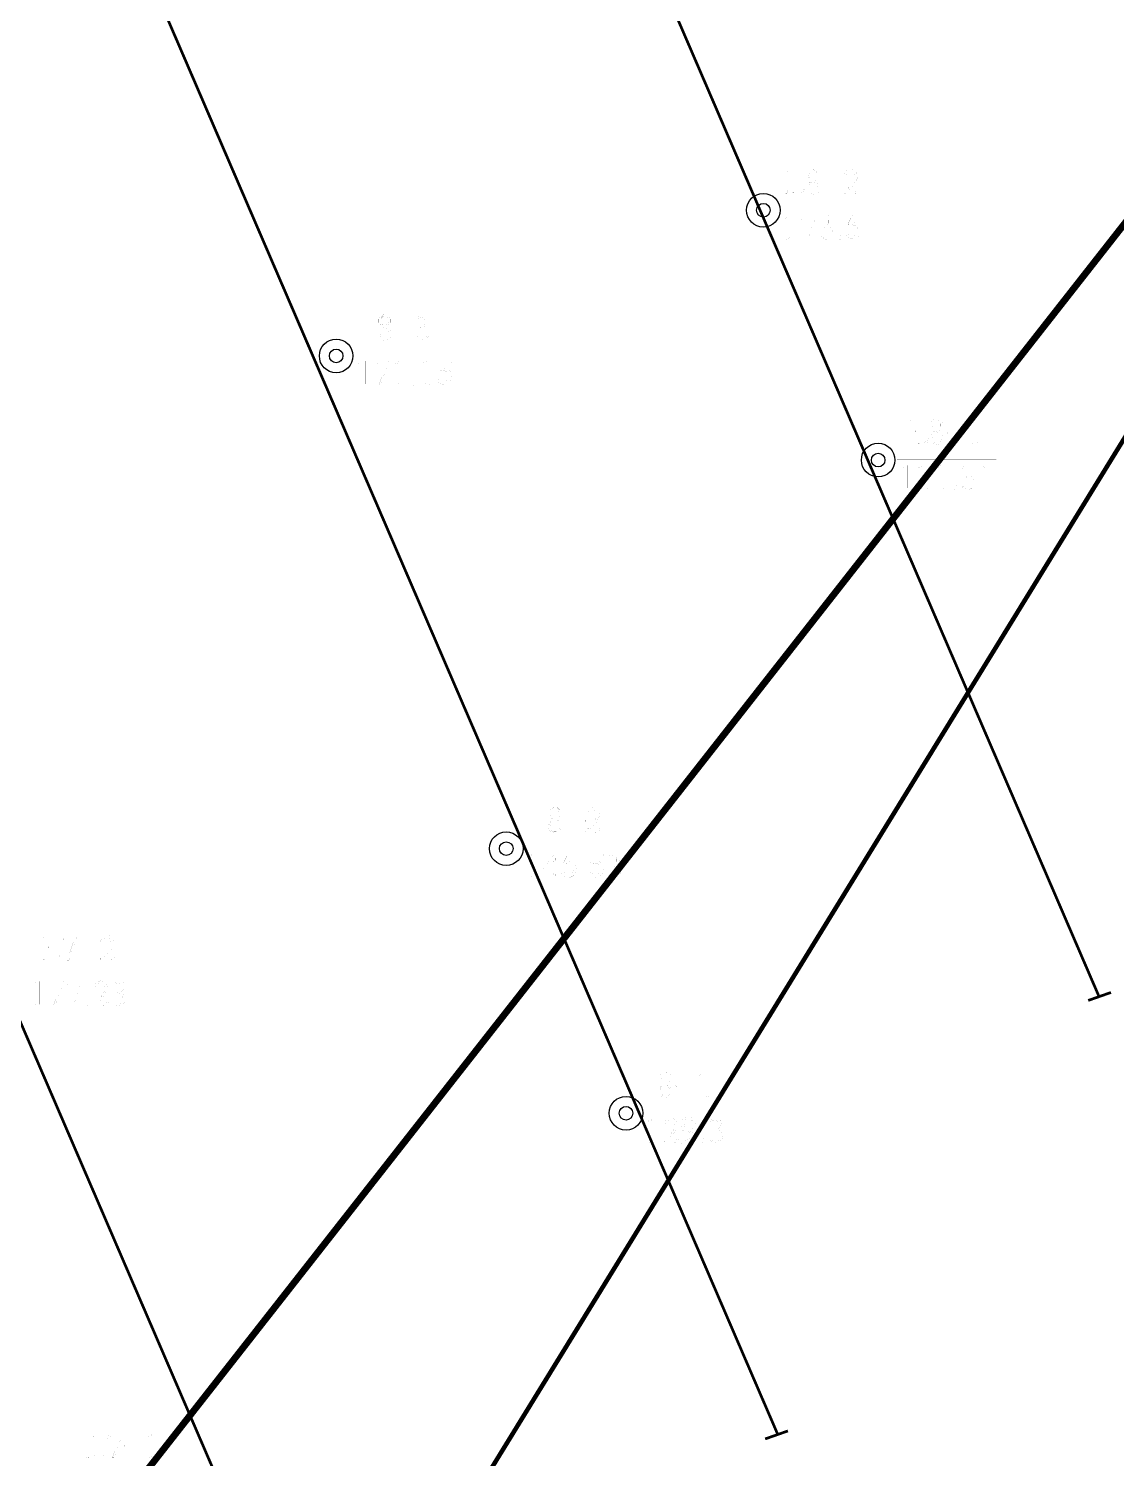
# Model space of a CAD drawing. Extents: x 534263 to 538773, y 4878169 to 4881982.
# Drawn here: x 536090 to 536569, y 4878510 to 4879140 of the extents above; entities that cross this region are included whole.
import ezdxf

# ---------------------------------------------------------------- set-up
doc = ezdxf.new("R2010")
doc.units = 0
doc.layers.get('0').update_dxf_attribs({"color": 6, "linetype": 'CONTINUOUS'})

# ---------------------------------------------------------------- blocks, each defined once
blk = doc.blocks.new('SUB_BLK_181')
at = {"color": 0}
blk.add_circle((0, 0), 0.494, dxfattribs=at)
at = {"color": 1}
blk.add_circle((0, 0), 0.2, dxfattribs=at)

msp = doc.modelspace()

# ---------------------------------------------------------------- linework, layer by layer
at = {"layer": 'F', "color": 6, "const_width": 2}
msp.add_lwpolyline([(536862.28, 4879430.86), (536142.28, 4878258.86), (534656.28, 4878571.86), (535492.08, 4880028.86), (536230.18, 4879706.86), (536376.48, 4879958.86), (536460.48, 4879947.86), (536619.78, 4879984.86), (536662.68, 4880020.86), (536684.78, 4880074.86), (536808.38, 4880018.86), (536868.18, 4879967.86), (536878.08, 4879889.86), (536901.08, 4879797.86), (537032.38, 4879724.86), (536862.28, 4879430.86), (536862.28, 4879430.86)], dxfattribs=at)
at = {"layer": 'TREE_LAYER', "color": 215, "const_width": 3}
msp.add_lwpolyline([(535884.66356, 4878176.428041), (537593.28, 4880355.86), (537677.28, 4880686.86), (536792.28, 4881408.86), (536006.28, 4881399.86), (534345.28, 4879516.86), (534264.28, 4878344.86), (534327.716879, 4878171.85033)], dxfattribs=at)
at = {"layer": 'TREE_LAYER', "color": 10, "const_width": 1.2}
for points in [[(536561.673, 4878714.128), (535734.348, 4880633.884)], [(536420.058, 4878521.255), (535627.555, 4880360.205)], [(536268.971, 4878279.306), (535474.28, 4880123.335)], [(536557.040003, 4878712.133571), (536567.067689, 4878715.656812)], [(536414.669838, 4878518.877175), (536424.697523, 4878522.400416)]]:
    msp.add_lwpolyline(points, dxfattribs=at)
at = {"layer": 'TREE_LAYER', "color": 5, "const_width": 0.01}
for points in [[(536427.926068, 4879078.157054), (536423.282931, 4879078.157054), (536423.282931, 4879078.031564), (536424.286852, 4879078.031564), (536424.788813, 4879076.839407), (536424.788813, 4879069.184505), (536424.286852, 4879068.180583), (536424.098617, 4879067.992348), (536423.282931, 4879067.615878), (536428.992735, 4879067.741368), (536429.05548, 4879067.741368), (536430.059401, 4879067.741368), (536430.059401, 4879067.804113), (536431.126068, 4879067.804113), (536431.126068, 4879067.804113), (536431.628029, 4879067.804113), (536431.628029, 4879067.866858), (536432.004499, 4879070.502152), (536431.377048, 4879069.309995), (536430.498617, 4879068.306074), (536426.796656, 4879068.368819), (536426.294695, 4879068.682544), (536426.420186, 4879077.153132), (536427.298617, 4879078.031564), (536427.926068, 4879078.031564), (536427.926068, 4879078.157054), (536427.926068, 4879078.157054)], [(536436.773127, 4879078.470779), (536434.953519, 4879078.533525), (536433.635872, 4879077.529603), (536433.133911, 4879076.713917), (536433.133911, 4879075.019799), (536434.828029, 4879073.262936), (536433.635872, 4879072.008034), (536433.008421, 4879070.690387), (536433.008421, 4879069.49823), (536433.573127, 4879068.180583), (536434.639793, 4879067.427642), (536436.020186, 4879067.176662), (536437.275087, 4879067.553132), (536437.965284, 4879068.243328), (536438.467244, 4879069.12176), (536438.467244, 4879071.004113), (536437.839793, 4879072.133525), (536436.710382, 4879073.325681), (536438.279009, 4879075.145289), (536438.279009, 4879076.651172), (536437.839793, 4879077.466858), (536436.773127, 4879078.533525), (536436.773127, 4879078.470779)], [(536435.079009, 4879077.968819), (536435.141754, 4879078.031564), (536436.271166, 4879078.031564), (536437.149597, 4879077.341368), (536437.212342, 4879077.090387), (536437.526068, 4879076.400191), (536437.526068, 4879075.333525), (536436.208421, 4879073.702152), (536435.141754, 4879073.702152), (536433.824107, 4879075.082544), (536434.137833, 4879077.027642), (536435.079009, 4879077.968819), (536435.079009, 4879077.968819)], [(536453.588813, 4879078.157054), (536452.208421, 4879078.408034), (536450.890774, 4879077.968819), (536450.012342, 4879077.153132), (536449.510382, 4879076.211956), (536449.510382, 4879075.52176), (536451.392735, 4879077.215878), (536452.898617, 4879077.278623), (536453.714303, 4879076.713917), (536454.028029, 4879075.52176), (536454.028029, 4879073.953132), (536452.961362, 4879071.882544), (536449.008421, 4879067.804113), (536455.03195, 4879067.615878), (536455.533911, 4879068.117838), (536455.722146, 4879069.49823), (536454.592735, 4879068.619799), (536451.392735, 4879068.619799), (536451.016264, 4879068.619799), (536453.714303, 4879071.631564), (536455.03195, 4879073.953132), (536455.220186, 4879074.517838), (536455.408421, 4879075.082544), (536455.408421, 4879075.208034), (536455.282931, 4879075.709995), (536455.094695, 4879076.525681), (536455.03195, 4879076.776662), (536454.592735, 4879077.466858), (536454.529989, 4879077.529603), (536453.588813, 4879078.157054), (536453.588813, 4879078.157054)], [(536435.769205, 4879072.886466), (536436.710382, 4879072.509995), (536437.463323, 4879071.506074), (536437.777048, 4879069.686466), (536437.463323, 4879068.619799), (536436.333911, 4879067.804113), (536435.267244, 4879067.804113), (536434.577048, 4879068.306074), (536433.761362, 4879069.49823), (536433.635872, 4879071.066858), (536434.137833, 4879072.008034), (536434.702538, 4879072.509995), (536435.204499, 4879072.760976), (536435.769205, 4879072.886466)], [(536449.259401, 4879073.011956), (536440.224107, 4879073.011956), (536440.224107, 4879072.509995), (536440.600578, 4879072.133525), (536449.133911, 4879072.133525), (536449.259401, 4879072.32176), (536449.259401, 4879073.011956), (536449.259401, 4879073.011956)], [(536422.153519, 4879060.666858), (536457.98097, 4879060.666858)], [(536426.671166, 4879058.157054), (536425.792735, 4879058.157054), (536423.533911, 4879056.902152), (536423.659401, 4879056.902152), (536425.290774, 4879057.341368), (536425.290774, 4879056.211956), (536425.290774, 4879048.494309), (536425.228029, 4879048.055093), (536424.161362, 4879047.615878), (536427.800578, 4879047.615878), (536426.859401, 4879047.992348), (536426.671166, 4879048.055093), (536426.671166, 4879048.431564), (536426.671166, 4879058.157054), (536426.671166, 4879058.157054)], [(536437.149597, 4879058.157054), (536431.628029, 4879058.157054), (536430.624107, 4879056.023721), (536430.624107, 4879056.023721), (536430.749597, 4879055.835485), (536431.314303, 4879056.525681), (536432.129989, 4879057.027642), (536435.267244, 4879057.027642), (536435.769205, 4879056.651172), (536432.75744, 4879047.553132), (536432.75744, 4879047.490387), (536433.447636, 4879047.490387), (536437.149597, 4879058.094309), (536437.149597, 4879058.157054), (536437.149597, 4879058.157054)], [(536442.608421, 4879058.157054), (536440.600578, 4879058.157054), (536439.220186, 4879057.027642), (536439.094695, 4879056.337446), (536440.224107, 4879057.153132), (536441.729989, 4879057.341368), (536442.35744, 4879056.839407), (536442.733911, 4879056.023721), (536442.733911, 4879054.643328), (536442.169205, 4879054.141368), (536441.416264, 4879053.576662), (536440.600578, 4879053.011956), (536442.23195, 4879052.509995), (536443.110382, 4879051.631564), (536443.424107, 4879050.690387), (536443.424107, 4879049.623721), (536443.235872, 4879048.99627), (536442.169205, 4879048.243328), (536440.977048, 4879048.243328), (536439.784891, 4879048.619799), (536439.094695, 4879049.184505), (536439.220186, 4879048.368819), (536439.784891, 4879047.929603), (536441.290774, 4879047.490387), (536442.294695, 4879047.553132), (536443.424107, 4879048.117838), (536443.926068, 4879048.745289), (536444.302538, 4879049.309995), (536444.428029, 4879049.686466), (536444.616264, 4879050.690387), (536444.239793, 4879051.819799), (536443.675087, 4879052.69823), (536442.420186, 4879053.262936), (536443.737833, 4879055.019799), (536443.926068, 4879056.211956), (536443.737833, 4879057.090387), (536443.424107, 4879057.655093), (536442.608421, 4879058.157054), (536442.608421, 4879058.157054)], [(536456.663323, 4879058.157054), (536453.149597, 4879058.157054), (536452.522146, 4879057.090387), (536451.141754, 4879054.329603), (536450.890774, 4879053.953132), (536453.149597, 4879054.015878), (536454.65548, 4879053.513917), (536455.345676, 4879052.635485), (536455.408421, 4879051.443328), (536455.15744, 4879050.188427), (536454.65548, 4879049.623721), (536454.216264, 4879049.309995), (536453.275087, 4879049.059015), (536452.333911, 4879049.24725), (536451.58097, 4879049.686466), (536450.639793, 4879050.125681), (536450.012342, 4879049.560976), (536451.518225, 4879048.243328), (536453.024107, 4879047.866858), (536453.839793, 4879047.678623), (536455.345676, 4879048.431564), (536456.161362, 4879049.435485), (536456.537833, 4879050.439407), (536456.663323, 4879052.19627), (536456.349597, 4879053.262936), (536455.722146, 4879054.204113), (536454.78097, 4879054.768819), (536453.400578, 4879054.894309), (536451.894695, 4879054.517838), (536452.208421, 4879055.019799), (536453.212342, 4879057.027642), (536456.537833, 4879057.027642), (536457.039793, 4879057.843328), (536456.663323, 4879058.157054), (536456.663323, 4879058.157054)], [(536448.569205, 4879048.99627), (536448.067244, 4879049.184505), (536447.565284, 4879048.99627), (536447.188813, 4879048.619799), (536447.188813, 4879047.804113), (536447.690774, 4879047.490387), (536448.569205, 4879047.678623), (536448.694695, 4879048.117838), (536448.694695, 4879048.180583), (536448.694695, 4879048.682544), (536448.569205, 4879048.99627), (536448.569205, 4879048.99627)], [(536248.093911, 4879014.250779), (536246.274303, 4879014.313525), (536244.956656, 4879013.309603), (536244.454695, 4879012.493917), (536244.454695, 4879010.799799), (536246.148813, 4879009.042936), (536244.956656, 4879007.788034), (536244.329205, 4879006.470387), (536244.329205, 4879005.27823), (536244.893911, 4879003.960583), (536245.960578, 4879003.207642), (536247.34097, 4879002.956662), (536248.595872, 4879003.333132), (536249.286068, 4879004.023328), (536249.788029, 4879004.90176), (536249.788029, 4879006.784113), (536249.160578, 4879007.913525), (536248.031166, 4879009.105681), (536249.599793, 4879010.925289), (536249.599793, 4879012.431172), (536249.160578, 4879013.246858), (536248.093911, 4879014.313525), (536248.093911, 4879014.250779)], [(536247.089989, 4879008.666466), (536248.031166, 4879008.289995), (536248.784107, 4879007.286074), (536249.097833, 4879005.466466), (536248.784107, 4879004.399799), (536247.654695, 4879003.584113), (536246.588029, 4879003.584113), (536245.897833, 4879004.086074), (536245.082146, 4879005.27823), (536244.956656, 4879006.846858), (536245.458617, 4879007.788034), (536246.023323, 4879008.289995), (536246.525284, 4879008.540976), (536247.089989, 4879008.666466)], [(536246.399793, 4879013.748819), (536246.462538, 4879013.811564), (536247.59195, 4879013.811564), (536248.470382, 4879013.121368), (536248.533127, 4879012.870387), (536248.846852, 4879012.180191), (536248.846852, 4879011.113525), (536247.529205, 4879009.482152), (536246.462538, 4879009.482152), (536245.144891, 4879010.862544), (536245.458617, 4879012.807642), (536246.399793, 4879013.748819), (536246.399793, 4879013.748819)], [(536260.580186, 4879008.791956), (536251.544891, 4879008.791956), (536251.544891, 4879008.289995), (536251.921362, 4879007.913525), (536260.454695, 4879007.913525), (536260.580186, 4879008.10176), (536260.580186, 4879008.791956), (536260.580186, 4879008.791956)], [(536264.721362, 4879013.937054), (536262.713519, 4879013.937054), (536261.333127, 4879012.807642), (536261.207636, 4879012.117446), (536262.337048, 4879012.933132), (536263.842931, 4879013.121368), (536264.470382, 4879012.619407), (536264.846852, 4879011.803721), (536264.846852, 4879010.423328), (536264.282146, 4879009.921368), (536263.529205, 4879009.356662), (536262.713519, 4879008.791956), (536264.344891, 4879008.289995), (536265.223323, 4879007.411564), (536265.537048, 4879006.470387), (536265.537048, 4879005.403721), (536265.348813, 4879004.77627), (536264.282146, 4879004.023328), (536263.089989, 4879004.023328), (536261.897833, 4879004.399799), (536261.207636, 4879004.964505), (536261.333127, 4879004.148819), (536261.897833, 4879003.709603), (536263.403715, 4879003.270387), (536264.407636, 4879003.333132), (536265.537048, 4879003.897838), (536266.039009, 4879004.525289), (536266.41548, 4879005.089995), (536266.54097, 4879005.466466), (536266.729205, 4879006.470387), (536266.352735, 4879007.599799), (536265.788029, 4879008.47823), (536264.533127, 4879009.042936), (536265.850774, 4879010.799799), (536266.039009, 4879011.991956), (536265.850774, 4879012.870387), (536265.537048, 4879013.435093), (536264.721362, 4879013.937054), (536264.721362, 4879013.937054)], [(536233.913519, 4878996.446858), (536277.709597, 4878996.446858)], [(536238.431166, 4878993.937054), (536237.552735, 4878993.937054), (536235.293911, 4878992.682152), (536235.419401, 4878992.682152), (536237.050774, 4878993.121368), (536237.050774, 4878991.991956), (536237.050774, 4878984.274309), (536236.988029, 4878983.835093), (536235.921362, 4878983.395878), (536239.560578, 4878983.395878), (536238.619401, 4878983.772348), (536238.431166, 4878983.835093), (536238.431166, 4878984.211564), (536238.431166, 4878993.937054), (536238.431166, 4878993.937054)], [(536248.909597, 4878993.937054), (536243.388029, 4878993.937054), (536242.384107, 4878991.803721), (536242.384107, 4878991.803721), (536242.509597, 4878991.615485), (536243.074303, 4878992.305681), (536243.889989, 4878992.807642), (536247.027244, 4878992.807642), (536247.529205, 4878992.431172), (536244.51744, 4878983.333132), (536244.51744, 4878983.270387), (536245.207636, 4878983.270387), (536248.909597, 4878993.874309), (536248.909597, 4878993.937054), (536248.909597, 4878993.937054)], [(536254.368421, 4878993.937054), (536253.489989, 4878993.937054), (536251.231166, 4878992.682152), (536251.356656, 4878992.682152), (536252.988029, 4878993.121368), (536252.988029, 4878991.991956), (536252.988029, 4878984.274309), (536252.925284, 4878983.835093), (536251.858617, 4878983.395878), (536255.497833, 4878983.395878), (536254.556656, 4878983.772348), (536254.368421, 4878983.835093), (536254.368421, 4878984.211564), (536254.368421, 4878993.937054), (536254.368421, 4878993.937054)], [(536266.289989, 4878993.937054), (536265.411558, 4878993.937054), (536263.152735, 4878992.682152), (536263.278225, 4878992.682152), (536264.909597, 4878993.121368), (536264.909597, 4878991.991956), (536264.909597, 4878984.274309), (536264.846852, 4878983.835093), (536263.780186, 4878983.395878), (536267.419401, 4878983.395878), (536266.478225, 4878983.772348), (536266.289989, 4878983.835093), (536266.289989, 4878984.211564), (536266.289989, 4878993.937054), (536266.289989, 4878993.937054)], [(536276.39195, 4878993.937054), (536272.878225, 4878993.937054), (536272.250774, 4878992.870387), (536270.870382, 4878990.109603), (536270.619401, 4878989.733132), (536272.878225, 4878989.795878), (536274.384107, 4878989.293917), (536275.074303, 4878988.415485), (536275.137048, 4878987.223328), (536274.886068, 4878985.968427), (536274.384107, 4878985.403721), (536273.944891, 4878985.089995), (536273.003715, 4878984.839015), (536272.062538, 4878985.02725), (536271.309597, 4878985.466466), (536270.368421, 4878985.905681), (536269.74097, 4878985.340976), (536271.246852, 4878984.023328), (536272.752735, 4878983.646858), (536273.568421, 4878983.458623), (536275.074303, 4878984.211564), (536275.889989, 4878985.215485), (536276.26646, 4878986.219407), (536276.39195, 4878987.97627), (536276.078225, 4878989.042936), (536275.450774, 4878989.984113), (536274.509597, 4878990.548819), (536273.129205, 4878990.674309), (536271.623323, 4878990.297838), (536271.937048, 4878990.799799), (536272.94097, 4878992.807642), (536276.26646, 4878992.807642), (536276.768421, 4878993.623328), (536276.39195, 4878993.937054), (536276.39195, 4878993.937054)], [(536260.329205, 4878984.77627), (536259.827244, 4878984.964505), (536259.325284, 4878984.77627), (536258.948813, 4878984.399799), (536258.948813, 4878983.584113), (536259.450774, 4878983.270387), (536260.329205, 4878983.458623), (536260.454695, 4878983.897838), (536260.454695, 4878983.960583), (536260.454695, 4878984.462544), (536260.329205, 4878984.77627), (536260.329205, 4878984.77627)], [(536482.490382, 4878968.037054), (536477.847244, 4878968.037054), (536477.847244, 4878967.911564), (536478.851166, 4878967.911564), (536479.353127, 4878966.719407), (536479.353127, 4878959.064505), (536478.851166, 4878958.060583), (536478.662931, 4878957.872348), (536477.847244, 4878957.495878), (536483.557048, 4878957.621368), (536483.619793, 4878957.621368), (536484.623715, 4878957.621368), (536484.623715, 4878957.684113), (536485.690382, 4878957.684113), (536485.690382, 4878957.684113), (536486.192342, 4878957.684113), (536486.192342, 4878957.746858), (536486.568813, 4878960.382152), (536485.941362, 4878959.189995), (536485.062931, 4878958.186074), (536481.36097, 4878958.248819), (536480.859009, 4878958.562544), (536480.984499, 4878967.033132), (536481.862931, 4878967.911564), (536482.490382, 4878967.911564), (536482.490382, 4878968.037054), (536482.490382, 4878968.037054)], [(536491.33744, 4878968.350779), (536489.517833, 4878968.413525), (536488.200186, 4878967.409603), (536487.698225, 4878966.593917), (536487.698225, 4878964.899799), (536489.392342, 4878963.142936), (536488.200186, 4878961.888034), (536487.572735, 4878960.570387), (536487.572735, 4878959.37823), (536488.13744, 4878958.060583), (536489.204107, 4878957.307642), (536490.584499, 4878957.056662), (536491.839401, 4878957.433132), (536492.529597, 4878958.123328), (536493.031558, 4878959.00176), (536493.031558, 4878960.884113), (536492.404107, 4878962.013525), (536491.274695, 4878963.205681), (536492.843323, 4878965.025289), (536492.843323, 4878966.531172), (536492.404107, 4878967.346858), (536491.33744, 4878968.413525), (536491.33744, 4878968.350779)], [(536489.643323, 4878967.848819), (536489.706068, 4878967.911564), (536490.83548, 4878967.911564), (536491.713911, 4878967.221368), (536491.776656, 4878966.970387), (536492.090382, 4878966.280191), (536492.090382, 4878965.213525), (536490.772735, 4878963.582152), (536489.706068, 4878963.582152), (536488.388421, 4878964.962544), (536488.702146, 4878966.907642), (536489.643323, 4878967.848819), (536489.643323, 4878967.848819)], [(536507.964891, 4878968.037054), (536507.08646, 4878968.037054), (536504.827636, 4878966.782152), (536504.953127, 4878966.782152), (536506.584499, 4878967.221368), (536506.584499, 4878966.091956), (536506.584499, 4878958.374309), (536506.521754, 4878957.935093), (536505.455087, 4878957.495878), (536509.094303, 4878957.495878), (536508.153127, 4878957.872348), (536507.964891, 4878957.935093), (536507.964891, 4878958.311564), (536507.964891, 4878968.037054), (536507.964891, 4878968.037054)], [(536490.333519, 4878962.766466), (536491.274695, 4878962.389995), (536492.027636, 4878961.386074), (536492.341362, 4878959.566466), (536492.027636, 4878958.499799), (536490.898225, 4878957.684113), (536489.831558, 4878957.684113), (536489.141362, 4878958.186074), (536488.325676, 4878959.37823), (536488.200186, 4878960.946858), (536488.702146, 4878961.888034), (536489.266852, 4878962.389995), (536489.768813, 4878962.640976), (536490.333519, 4878962.766466)], [(536503.823715, 4878962.891956), (536494.788421, 4878962.891956), (536494.788421, 4878962.389995), (536495.164891, 4878962.013525), (536503.698225, 4878962.013525), (536503.823715, 4878962.20176), (536503.823715, 4878962.891956), (536503.823715, 4878962.891956)], [(536472.733519, 4878950.546858), (536516.529597, 4878950.546858)], [(536477.251166, 4878948.037054), (536476.372735, 4878948.037054), (536474.113911, 4878946.782152), (536474.239401, 4878946.782152), (536475.870774, 4878947.221368), (536475.870774, 4878946.091956), (536475.870774, 4878938.374309), (536475.808029, 4878937.935093), (536474.741362, 4878937.495878), (536478.380578, 4878937.495878), (536477.439401, 4878937.872348), (536477.251166, 4878937.935093), (536477.251166, 4878938.311564), (536477.251166, 4878948.037054), (536477.251166, 4878948.037054)], [(536485.219793, 4878948.037054), (536484.341362, 4878948.037054), (536482.082538, 4878946.782152), (536482.208029, 4878946.782152), (536483.839401, 4878947.221368), (536483.839401, 4878946.091956), (536483.839401, 4878938.374309), (536483.776656, 4878937.935093), (536482.709989, 4878937.495878), (536486.349205, 4878937.495878), (536485.408029, 4878937.872348), (536485.219793, 4878937.935093), (536485.219793, 4878938.311564), (536485.219793, 4878948.037054), (536485.219793, 4878948.037054)], [(536493.188421, 4878948.037054), (536492.309989, 4878948.037054), (536490.051166, 4878946.782152), (536490.176656, 4878946.782152), (536491.808029, 4878947.221368), (536491.808029, 4878946.091956), (536491.808029, 4878938.374309), (536491.745284, 4878937.935093), (536490.678617, 4878937.495878), (536494.317833, 4878937.495878), (536493.376656, 4878937.872348), (536493.188421, 4878937.935093), (536493.188421, 4878938.311564), (536493.188421, 4878948.037054), (536493.188421, 4878948.037054)], [(536505.109989, 4878948.037054), (536503.102146, 4878948.037054), (536501.721754, 4878946.907642), (536501.596264, 4878946.217446), (536502.725676, 4878947.033132), (536504.231558, 4878947.221368), (536504.859009, 4878946.719407), (536505.23548, 4878945.903721), (536505.23548, 4878944.523328), (536504.670774, 4878944.021368), (536503.917833, 4878943.456662), (536503.102146, 4878942.891956), (536504.733519, 4878942.389995), (536505.61195, 4878941.511564), (536505.925676, 4878940.570387), (536505.925676, 4878939.503721), (536505.73744, 4878938.87627), (536504.670774, 4878938.123328), (536503.478617, 4878938.123328), (536502.28646, 4878938.499799), (536501.596264, 4878939.064505), (536501.721754, 4878938.248819), (536502.28646, 4878937.809603), (536503.792342, 4878937.370387), (536504.796264, 4878937.433132), (536505.925676, 4878937.997838), (536506.427636, 4878938.625289), (536506.804107, 4878939.189995), (536506.929597, 4878939.566466), (536507.117833, 4878940.570387), (536506.741362, 4878941.699799), (536506.176656, 4878942.57823), (536504.921754, 4878943.142936), (536506.239401, 4878944.899799), (536506.427636, 4878946.091956), (536506.239401, 4878946.970387), (536505.925676, 4878947.535093), (536505.109989, 4878948.037054), (536505.109989, 4878948.037054)], [(536513.078617, 4878948.037054), (536512.200186, 4878948.037054), (536509.941362, 4878946.782152), (536510.066852, 4878946.782152), (536511.698225, 4878947.221368), (536511.698225, 4878946.091956), (536511.698225, 4878938.374309), (536511.63548, 4878937.935093), (536510.568813, 4878937.495878), (536514.208029, 4878937.495878), (536513.266852, 4878937.872348), (536513.078617, 4878937.935093), (536513.078617, 4878938.311564), (536513.078617, 4878948.037054), (536513.078617, 4878948.037054)], [(536499.149205, 4878938.87627), (536498.647244, 4878939.064505), (536498.145284, 4878938.87627), (536497.768813, 4878938.499799), (536497.768813, 4878937.684113), (536498.270774, 4878937.370387), (536499.149205, 4878937.558623), (536499.274695, 4878937.997838), (536499.274695, 4878938.060583), (536499.274695, 4878938.562544), (536499.149205, 4878938.87627), (536499.149205, 4878938.87627)], [(536323.033911, 4878797.110779), (536321.214303, 4878797.173525), (536319.896656, 4878796.169603), (536319.394695, 4878795.353917), (536319.394695, 4878793.659799), (536321.088813, 4878791.902936), (536319.896656, 4878790.648034), (536319.269205, 4878789.330387), (536319.269205, 4878788.13823), (536319.833911, 4878786.820583), (536320.900578, 4878786.067642), (536322.28097, 4878785.816662), (536323.535872, 4878786.193132), (536324.226068, 4878786.883328), (536324.728029, 4878787.76176), (536324.728029, 4878789.644113), (536324.100578, 4878790.773525), (536322.971166, 4878791.965681), (536324.539793, 4878793.785289), (536324.539793, 4878795.291172), (536324.100578, 4878796.106858), (536323.033911, 4878797.173525), (536323.033911, 4878797.110779)], [(536321.339793, 4878796.608819), (536321.402538, 4878796.671564), (536322.53195, 4878796.671564), (536323.410382, 4878795.981368), (536323.473127, 4878795.730387), (536323.786852, 4878795.040191), (536323.786852, 4878793.973525), (536322.469205, 4878792.342152), (536321.402538, 4878792.342152), (536320.084891, 4878793.722544), (536320.398617, 4878795.667642), (536321.339793, 4878796.608819), (536321.339793, 4878796.608819)], [(536339.849597, 4878796.797054), (536338.469205, 4878797.048034), (536337.151558, 4878796.608819), (536336.273127, 4878795.793132), (536335.771166, 4878794.851956), (536335.771166, 4878794.16176), (536337.653519, 4878795.855878), (536339.159401, 4878795.918623), (536339.975087, 4878795.353917), (536340.288813, 4878794.16176), (536340.288813, 4878792.593132), (536339.222146, 4878790.522544), (536335.269205, 4878786.444113), (536341.292735, 4878786.255878), (536341.794695, 4878786.757838), (536341.982931, 4878788.13823), (536340.853519, 4878787.259799), (536337.653519, 4878787.259799), (536337.277048, 4878787.259799), (536339.975087, 4878790.271564), (536341.292735, 4878792.593132), (536341.48097, 4878793.157838), (536341.669205, 4878793.722544), (536341.669205, 4878793.848034), (536341.543715, 4878794.349995), (536341.35548, 4878795.165681), (536341.292735, 4878795.416662), (536340.853519, 4878796.106858), (536340.790774, 4878796.169603), (536339.849597, 4878796.797054), (536339.849597, 4878796.797054)], [(536322.029989, 4878791.526466), (536322.971166, 4878791.149995), (536323.724107, 4878790.146074), (536324.037833, 4878788.326466), (536323.724107, 4878787.259799), (536322.594695, 4878786.444113), (536321.528029, 4878786.444113), (536320.837833, 4878786.946074), (536320.022146, 4878788.13823), (536319.896656, 4878789.706858), (536320.398617, 4878790.648034), (536320.963323, 4878791.149995), (536321.465284, 4878791.400976), (536322.029989, 4878791.526466)], [(536335.520186, 4878791.651956), (536326.484891, 4878791.651956), (536326.484891, 4878791.149995), (536326.861362, 4878790.773525), (536335.394695, 4878790.773525), (536335.520186, 4878790.96176), (536335.520186, 4878791.651956), (536335.520186, 4878791.651956)], [(536308.853519, 4878779.306858), (536352.649597, 4878779.306858)], [(536313.371166, 4878776.797054), (536312.492735, 4878776.797054), (536310.233911, 4878775.542152), (536310.359401, 4878775.542152), (536311.990774, 4878775.981368), (536311.990774, 4878774.851956), (536311.990774, 4878767.134309), (536311.928029, 4878766.695093), (536310.861362, 4878766.255878), (536314.500578, 4878766.255878), (536313.559401, 4878766.632348), (536313.371166, 4878766.695093), (536313.371166, 4878767.071564), (536313.371166, 4878776.797054), (536313.371166, 4878776.797054)], [(536322.469205, 4878776.797054), (536321.841754, 4878776.797054), (536316.947636, 4878770.146074), (536316.947636, 4878769.142152), (536321.214303, 4878769.142152), (536321.339793, 4878766.381368), (536322.469205, 4878766.381368), (536322.40646, 4878769.204897), (536323.975087, 4878769.142152), (536323.975087, 4878770.146074), (536322.40646, 4878770.208819), (536322.469205, 4878776.797054), (536322.469205, 4878776.797054)], [(536331.441754, 4878776.797054), (536327.928029, 4878776.797054), (536327.300578, 4878775.730387), (536325.920186, 4878772.969603), (536325.669205, 4878772.593132), (536327.928029, 4878772.655878), (536329.433911, 4878772.153917), (536330.124107, 4878771.275485), (536330.186852, 4878770.083328), (536329.935872, 4878768.828427), (536329.433911, 4878768.263721), (536328.994695, 4878767.949995), (536328.053519, 4878767.699015), (536327.112342, 4878767.88725), (536326.359401, 4878768.326466), (536325.418225, 4878768.765681), (536324.790774, 4878768.200976), (536326.296656, 4878766.883328), (536327.802538, 4878766.506858), (536328.618225, 4878766.318623), (536330.124107, 4878767.071564), (536330.939793, 4878768.075485), (536331.316264, 4878769.079407), (536331.441754, 4878770.83627), (536331.128029, 4878771.902936), (536330.500578, 4878772.844113), (536329.559401, 4878773.408819), (536328.179009, 4878773.534309), (536326.673127, 4878773.157838), (536326.986852, 4878773.659799), (536327.990774, 4878775.667642), (536331.316264, 4878775.667642), (536331.818225, 4878776.483328), (536331.441754, 4878776.797054), (536331.441754, 4878776.797054)], [(536343.363323, 4878776.797054), (536339.849597, 4878776.797054), (536339.222146, 4878775.730387), (536337.841754, 4878772.969603), (536337.590774, 4878772.593132), (536339.849597, 4878772.655878), (536341.35548, 4878772.153917), (536342.045676, 4878771.275485), (536342.108421, 4878770.083328), (536341.85744, 4878768.828427), (536341.35548, 4878768.263721), (536340.916264, 4878767.949995), (536339.975087, 4878767.699015), (536339.033911, 4878767.88725), (536338.28097, 4878768.326466), (536337.339793, 4878768.765681), (536336.712342, 4878768.200976), (536338.218225, 4878766.883328), (536339.724107, 4878766.506858), (536340.539793, 4878766.318623), (536342.045676, 4878767.071564), (536342.861362, 4878768.075485), (536343.237833, 4878769.079407), (536343.363323, 4878770.83627), (536343.049597, 4878771.902936), (536342.422146, 4878772.844113), (536341.48097, 4878773.408819), (536340.100578, 4878773.534309), (536338.594695, 4878773.157838), (536338.908421, 4878773.659799), (536339.912342, 4878775.667642), (536343.237833, 4878775.667642), (536343.739793, 4878776.483328), (536343.363323, 4878776.797054), (536343.363323, 4878776.797054)], [(536349.198617, 4878776.797054), (536347.190774, 4878776.797054), (536345.810382, 4878775.667642), (536345.684891, 4878774.977446), (536346.814303, 4878775.793132), (536348.320186, 4878775.981368), (536348.947636, 4878775.479407), (536349.324107, 4878774.663721), (536349.324107, 4878773.283328), (536348.759401, 4878772.781368), (536348.00646, 4878772.216662), (536347.190774, 4878771.651956), (536348.822146, 4878771.149995), (536349.700578, 4878770.271564), (536350.014303, 4878769.330387), (536350.014303, 4878768.263721), (536349.826068, 4878767.63627), (536348.759401, 4878766.883328), (536347.567244, 4878766.883328), (536346.375087, 4878767.259799), (536345.684891, 4878767.824505), (536345.810382, 4878767.008819), (536346.375087, 4878766.569603), (536347.88097, 4878766.130387), (536348.884891, 4878766.193132), (536350.014303, 4878766.757838), (536350.516264, 4878767.385289), (536350.892735, 4878767.949995), (536351.018225, 4878768.326466), (536351.20646, 4878769.330387), (536350.829989, 4878770.459799), (536350.265284, 4878771.33823), (536349.010382, 4878771.902936), (536350.328029, 4878773.659799), (536350.516264, 4878774.851956), (536350.328029, 4878775.730387), (536350.014303, 4878776.295093), (536349.198617, 4878776.797054), (536349.198617, 4878776.797054)], [(536320.963323, 4878774.789211), (536321.339793, 4878775.353917), (536321.151558, 4878770.208819), (536317.951558, 4878770.146074), (536317.826068, 4878770.271564), (536317.951558, 4878770.773525), (536320.963323, 4878774.789211), (536320.963323, 4878774.789211)], [(536335.269205, 4878767.63627), (536334.767244, 4878767.824505), (536334.265284, 4878767.63627), (536333.888813, 4878767.259799), (536333.888813, 4878766.444113), (536334.390774, 4878766.130387), (536335.269205, 4878766.318623), (536335.394695, 4878766.757838), (536335.394695, 4878766.820583), (536335.394695, 4878767.322544), (536335.269205, 4878767.63627), (536335.269205, 4878767.63627)], [(536100.320382, 4878740.547054), (536095.677244, 4878740.547054), (536095.677244, 4878740.421564), (536096.681166, 4878740.421564), (536097.183127, 4878739.229407), (536097.183127, 4878731.574505), (536096.681166, 4878730.570583), (536096.492931, 4878730.382348), (536095.677244, 4878730.005878), (536101.387048, 4878730.131368), (536101.449793, 4878730.131368), (536102.453715, 4878730.131368), (536102.453715, 4878730.194113), (536103.520382, 4878730.194113), (536103.520382, 4878730.194113), (536104.022342, 4878730.194113), (536104.022342, 4878730.256858), (536104.398813, 4878732.892152), (536103.771362, 4878731.699995), (536102.892931, 4878730.696074), (536099.19097, 4878730.758819), (536098.689009, 4878731.072544), (536098.814499, 4878739.543132), (536099.692931, 4878740.421564), (536100.320382, 4878740.421564), (536100.320382, 4878740.547054), (536100.320382, 4878740.547054)], [(536111.551754, 4878740.547054), (536106.030186, 4878740.547054), (536105.026264, 4878738.413721), (536105.026264, 4878738.413721), (536105.151754, 4878738.225485), (536105.71646, 4878738.915681), (536106.532146, 4878739.417642), (536109.669401, 4878739.417642), (536110.171362, 4878739.041172), (536107.159597, 4878729.943132), (536107.159597, 4878729.880387), (536107.849793, 4878729.880387), (536111.551754, 4878740.484309), (536111.551754, 4878740.547054), (536111.551754, 4878740.547054)], [(536125.983127, 4878740.547054), (536124.602735, 4878740.798034), (536123.285087, 4878740.358819), (536122.406656, 4878739.543132), (536121.904695, 4878738.601956), (536121.904695, 4878737.91176), (536123.787048, 4878739.605878), (536125.292931, 4878739.668623), (536126.108617, 4878739.103917), (536126.422342, 4878737.91176), (536126.422342, 4878736.343132), (536125.355676, 4878734.272544), (536121.402735, 4878730.194113), (536127.426264, 4878730.005878), (536127.928225, 4878730.507838), (536128.11646, 4878731.88823), (536126.987048, 4878731.009799), (536123.787048, 4878731.009799), (536123.410578, 4878731.009799), (536126.108617, 4878734.021564), (536127.426264, 4878736.343132), (536127.614499, 4878736.907838), (536127.802735, 4878737.472544), (536127.802735, 4878737.598034), (536127.677244, 4878738.099995), (536127.489009, 4878738.915681), (536127.426264, 4878739.166662), (536126.987048, 4878739.856858), (536126.924303, 4878739.919603), (536125.983127, 4878740.547054), (536125.983127, 4878740.547054)], [(536121.653715, 4878735.401956), (536112.618421, 4878735.401956), (536112.618421, 4878734.899995), (536112.994891, 4878734.523525), (536121.528225, 4878734.523525), (536121.653715, 4878734.71176), (536121.653715, 4878735.401956), (536121.653715, 4878735.401956)], [(536090.563519, 4878723.056858), (536134.359597, 4878723.056858)], [(536095.081166, 4878720.547054), (536094.202735, 4878720.547054), (536091.943911, 4878719.292152), (536092.069401, 4878719.292152), (536093.700774, 4878719.731368), (536093.700774, 4878718.601956), (536093.700774, 4878710.884309), (536093.638029, 4878710.445093), (536092.571362, 4878710.005878), (536096.210578, 4878710.005878), (536095.269401, 4878710.382348), (536095.081166, 4878710.445093), (536095.081166, 4878710.821564), (536095.081166, 4878720.547054), (536095.081166, 4878720.547054)], [(536105.559597, 4878720.547054), (536100.038029, 4878720.547054), (536099.034107, 4878718.413721), (536099.034107, 4878718.413721), (536099.159597, 4878718.225485), (536099.724303, 4878718.915681), (536100.539989, 4878719.417642), (536103.677244, 4878719.417642), (536104.179205, 4878719.041172), (536101.16744, 4878709.943132), (536101.16744, 4878709.880387), (536101.857636, 4878709.880387), (536105.559597, 4878720.484309), (536105.559597, 4878720.547054), (536105.559597, 4878720.547054)], [(536113.528225, 4878720.547054), (536108.006656, 4878720.547054), (536107.002735, 4878718.413721), (536107.002735, 4878718.413721), (536107.128225, 4878718.225485), (536107.692931, 4878718.915681), (536108.508617, 4878719.417642), (536111.645872, 4878719.417642), (536112.147833, 4878719.041172), (536109.136068, 4878709.943132), (536109.136068, 4878709.880387), (536109.826264, 4878709.880387), (536113.528225, 4878720.484309), (536113.528225, 4878720.547054), (536113.528225, 4878720.547054)], [(536123.128225, 4878720.547054), (536121.747833, 4878720.798034), (536120.430186, 4878720.358819), (536119.551754, 4878719.543132), (536119.049793, 4878718.601956), (536119.049793, 4878717.91176), (536120.932146, 4878719.605878), (536122.438029, 4878719.668623), (536123.253715, 4878719.103917), (536123.56744, 4878717.91176), (536123.56744, 4878716.343132), (536122.500774, 4878714.272544), (536118.547833, 4878710.194113), (536124.571362, 4878710.005878), (536125.073323, 4878710.507838), (536125.261558, 4878711.88823), (536124.132146, 4878711.009799), (536120.932146, 4878711.009799), (536120.555676, 4878711.009799), (536123.253715, 4878714.021564), (536124.571362, 4878716.343132), (536124.759597, 4878716.907838), (536124.947833, 4878717.472544), (536124.947833, 4878717.598034), (536124.822342, 4878718.099995), (536124.634107, 4878718.915681), (536124.571362, 4878719.166662), (536124.132146, 4878719.856858), (536124.069401, 4878719.919603), (536123.128225, 4878720.547054), (536123.128225, 4878720.547054)], [(536130.908617, 4878720.547054), (536128.900774, 4878720.547054), (536127.520382, 4878719.417642), (536127.394891, 4878718.727446), (536128.524303, 4878719.543132), (536130.030186, 4878719.731368), (536130.657636, 4878719.229407), (536131.034107, 4878718.413721), (536131.034107, 4878717.033328), (536130.469401, 4878716.531368), (536129.71646, 4878715.966662), (536128.900774, 4878715.401956), (536130.532146, 4878714.899995), (536131.410578, 4878714.021564), (536131.724303, 4878713.080387), (536131.724303, 4878712.013721), (536131.536068, 4878711.38627), (536130.469401, 4878710.633328), (536129.277244, 4878710.633328), (536128.085087, 4878711.009799), (536127.394891, 4878711.574505), (536127.520382, 4878710.758819), (536128.085087, 4878710.319603), (536129.59097, 4878709.880387), (536130.594891, 4878709.943132), (536131.724303, 4878710.507838), (536132.226264, 4878711.135289), (536132.602735, 4878711.699995), (536132.728225, 4878712.076466), (536132.91646, 4878713.080387), (536132.539989, 4878714.209799), (536131.975284, 4878715.08823), (536130.720382, 4878715.652936), (536132.038029, 4878717.409799), (536132.226264, 4878718.601956), (536132.038029, 4878719.480387), (536131.724303, 4878720.045093), (536130.908617, 4878720.547054), (536130.908617, 4878720.547054)], [(536116.979205, 4878711.38627), (536116.477244, 4878711.574505), (536115.975284, 4878711.38627), (536115.598813, 4878711.009799), (536115.598813, 4878710.194113), (536116.100774, 4878709.880387), (536116.979205, 4878710.068623), (536117.104695, 4878710.507838), (536117.104695, 4878710.570583), (536117.104695, 4878711.072544), (536116.979205, 4878711.38627), (536116.979205, 4878711.38627)], [(536371.829597, 4878680.500779), (536370.009989, 4878680.563525), (536368.692342, 4878679.559603), (536368.190382, 4878678.743917), (536368.190382, 4878677.049799), (536369.884499, 4878675.292936), (536368.692342, 4878674.038034), (536368.064891, 4878672.720387), (536368.064891, 4878671.52823), (536368.629597, 4878670.210583), (536369.696264, 4878669.457642), (536371.076656, 4878669.206662), (536372.331558, 4878669.583132), (536373.021754, 4878670.273328), (536373.523715, 4878671.15176), (536373.523715, 4878673.034113), (536372.896264, 4878674.163525), (536371.766852, 4878675.355681), (536373.33548, 4878677.175289), (536373.33548, 4878678.681172), (536372.896264, 4878679.496858), (536371.829597, 4878680.563525), (536371.829597, 4878680.500779)], [(536370.825676, 4878674.916466), (536371.766852, 4878674.539995), (536372.519793, 4878673.536074), (536372.833519, 4878671.716466), (536372.519793, 4878670.649799), (536371.390382, 4878669.834113), (536370.323715, 4878669.834113), (536369.633519, 4878670.336074), (536368.817833, 4878671.52823), (536368.692342, 4878673.096858), (536369.194303, 4878674.038034), (536369.759009, 4878674.539995), (536370.26097, 4878674.790976), (536370.825676, 4878674.916466)], [(536370.13548, 4878679.998819), (536370.198225, 4878680.061564), (536371.327636, 4878680.061564), (536372.206068, 4878679.371368), (536372.268813, 4878679.120387), (536372.582538, 4878678.430191), (536372.582538, 4878677.363525), (536371.264891, 4878675.732152), (536370.198225, 4878675.732152), (536368.880578, 4878677.112544), (536369.194303, 4878679.057642), (536370.13548, 4878679.998819), (536370.13548, 4878679.998819)], [(536384.315872, 4878675.041956), (536375.280578, 4878675.041956), (536375.280578, 4878674.539995), (536375.657048, 4878674.163525), (536384.190382, 4878674.163525), (536384.315872, 4878674.35176), (536384.315872, 4878675.041956), (536384.315872, 4878675.041956)], [(536388.457048, 4878680.187054), (536387.578617, 4878680.187054), (536385.319793, 4878678.932152), (536385.445284, 4878678.932152), (536387.076656, 4878679.371368), (536387.076656, 4878678.241956), (536387.076656, 4878670.524309), (536387.013911, 4878670.085093), (536385.947244, 4878669.645878), (536389.58646, 4878669.645878), (536388.645284, 4878670.022348), (536388.457048, 4878670.085093), (536388.457048, 4878670.461564), (536388.457048, 4878680.187054), (536388.457048, 4878680.187054)], [(536361.633519, 4878662.696858), (536397.46097, 4878662.696858)], [(536366.151166, 4878660.187054), (536365.272735, 4878660.187054), (536363.013911, 4878658.932152), (536363.139401, 4878658.932152), (536364.770774, 4878659.371368), (536364.770774, 4878658.241956), (536364.770774, 4878650.524309), (536364.708029, 4878650.085093), (536363.641362, 4878649.645878), (536367.280578, 4878649.645878), (536366.339401, 4878650.022348), (536366.151166, 4878650.085093), (536366.151166, 4878650.461564), (536366.151166, 4878660.187054), (536366.151166, 4878660.187054)], [(536374.308029, 4878660.187054), (536372.927636, 4878660.438034), (536371.609989, 4878659.998819), (536370.731558, 4878659.183132), (536370.229597, 4878658.241956), (536370.229597, 4878657.55176), (536372.11195, 4878659.245878), (536373.617833, 4878659.308623), (536374.433519, 4878658.743917), (536374.747244, 4878657.55176), (536374.747244, 4878655.983132), (536373.680578, 4878653.912544), (536369.727636, 4878649.834113), (536375.751166, 4878649.645878), (536376.253127, 4878650.147838), (536376.441362, 4878651.52823), (536375.31195, 4878650.649799), (536372.11195, 4878650.649799), (536371.73548, 4878650.649799), (536374.433519, 4878653.661564), (536375.751166, 4878655.983132), (536375.939401, 4878656.547838), (536376.127636, 4878657.112544), (536376.127636, 4878657.238034), (536376.002146, 4878657.739995), (536375.813911, 4878658.555681), (536375.751166, 4878658.806662), (536375.31195, 4878659.496858), (536375.249205, 4878659.559603), (536374.308029, 4878660.187054), (536374.308029, 4878660.187054)], [(536382.088421, 4878660.62627), (536380.582538, 4878660.814505), (536379.202146, 4878660.375289), (536378.449205, 4878659.622348), (536378.072735, 4878658.618427), (536377.884499, 4878657.55176), (536378.072735, 4878655.669407), (536378.700186, 4878654.35176), (536379.704107, 4878653.661564), (536381.33548, 4878653.724309), (536382.527636, 4878654.163525), (536382.715872, 4878654.038034), (536381.209989, 4878651.15176), (536379.641362, 4878650.210583), (536377.633519, 4878649.520387), (536377.633519, 4878649.206662), (536379.390382, 4878649.394897), (536380.206068, 4878649.645878), (536381.33548, 4878650.022348), (536382.464891, 4878651.089015), (536382.590382, 4878651.214505), (536383.719793, 4878652.971368), (536384.221754, 4878654.60274), (536384.221754, 4878657.55176), (536383.594303, 4878658.994897), (536382.778617, 4878660.061564), (536382.088421, 4878660.62627), (536382.088421, 4878660.62627)], [(536380.519793, 4878659.998819), (536380.896264, 4878660.124309), (536381.58646, 4878660.061564), (536382.590382, 4878658.994897), (536383.092342, 4878657.049799), (536382.653127, 4878655.167446), (536381.962931, 4878654.539995), (536380.582538, 4878654.35176), (536379.578617, 4878655.230191), (536379.076656, 4878656.610583), (536379.202146, 4878658.681172), (536379.704107, 4878659.496858), (536379.766852, 4878659.559603), (536379.955087, 4878659.810583), (536380.519793, 4878659.998819), (536380.519793, 4878659.998819)], [(536394.009989, 4878660.187054), (536392.002146, 4878660.187054), (536390.621754, 4878659.057642), (536390.496264, 4878658.367446), (536391.625676, 4878659.183132), (536393.131558, 4878659.371368), (536393.759009, 4878658.869407), (536394.13548, 4878658.053721), (536394.13548, 4878656.673328), (536393.570774, 4878656.171368), (536392.817833, 4878655.606662), (536392.002146, 4878655.041956), (536393.633519, 4878654.539995), (536394.51195, 4878653.661564), (536394.825676, 4878652.720387), (536394.825676, 4878651.653721), (536394.63744, 4878651.02627), (536393.570774, 4878650.273328), (536392.378617, 4878650.273328), (536391.18646, 4878650.649799), (536390.496264, 4878651.214505), (536390.621754, 4878650.398819), (536391.18646, 4878649.959603), (536392.692342, 4878649.520387), (536393.696264, 4878649.583132), (536394.825676, 4878650.147838), (536395.327636, 4878650.775289), (536395.704107, 4878651.339995), (536395.829597, 4878651.716466), (536396.017833, 4878652.720387), (536395.641362, 4878653.849799), (536395.076656, 4878654.72823), (536393.821754, 4878655.292936), (536395.139401, 4878657.049799), (536395.327636, 4878658.241956), (536395.139401, 4878659.120387), (536394.825676, 4878659.685093), (536394.009989, 4878660.187054), (536394.009989, 4878660.187054)], [(536388.049205, 4878651.02627), (536387.547244, 4878651.214505), (536387.045284, 4878651.02627), (536386.668813, 4878650.649799), (536386.668813, 4878649.834113), (536387.170774, 4878649.520387), (536388.049205, 4878649.708623), (536388.174695, 4878650.147838), (536388.174695, 4878650.210583), (536388.174695, 4878650.712544), (536388.049205, 4878651.02627), (536388.049205, 4878651.02627)], [(536120.23575, 4878521.215455), (536115.592613, 4878521.215455), (536115.592613, 4878521.089965), (536116.596534, 4878521.089965), (536117.098495, 4878519.897808), (536117.098495, 4878512.242906), (536116.596534, 4878511.238985), (536116.408299, 4878511.050749), (536115.592613, 4878510.674279), (536121.302417, 4878510.799769), (536121.365162, 4878510.799769), (536122.369083, 4878510.799769), (536122.369083, 4878510.862514), (536123.43575, 4878510.862514), (536123.43575, 4878510.862514), (536123.937711, 4878510.862514), (536123.937711, 4878510.925259), (536124.314181, 4878513.560553), (536123.68673, 4878512.368396), (536122.808299, 4878511.364475), (536119.106338, 4878511.42722), (536118.604378, 4878511.740945), (536118.729868, 4878520.211534), (536119.608299, 4878521.089965), (536120.23575, 4878521.089965), (536120.23575, 4878521.215455), (536120.23575, 4878521.215455)], [(536131.467123, 4878521.215455), (536125.945554, 4878521.215455), (536124.941632, 4878519.082122), (536124.941632, 4878519.082122), (536125.067123, 4878518.893886), (536125.631828, 4878519.584083), (536126.447515, 4878520.086043), (536129.58477, 4878520.086043), (536130.08673, 4878519.709573), (536127.074966, 4878510.611534), (536127.074966, 4878510.548788), (536127.765162, 4878510.548788), (536131.467123, 4878521.15271), (536131.467123, 4878521.215455), (536131.467123, 4878521.215455)], [(536145.71026, 4878521.215455), (536144.831828, 4878521.215455), (536142.573005, 4878519.960553), (536142.698495, 4878519.960553), (536144.329868, 4878520.399769), (536144.329868, 4878519.270357), (536144.329868, 4878511.55271), (536144.267123, 4878511.113494), (536143.200456, 4878510.674279), (536146.839672, 4878510.674279), (536145.898495, 4878511.050749), (536145.71026, 4878511.113494), (536145.71026, 4878511.489965), (536145.71026, 4878521.215455), (536145.71026, 4878521.215455)], [(536141.569083, 4878516.070357), (536132.533789, 4878516.070357), (536132.533789, 4878515.568396), (536132.91026, 4878515.191926), (536141.443593, 4878515.191926), (536141.569083, 4878515.380161), (536141.569083, 4878516.070357), (536141.569083, 4878516.070357)]]:
    msp.add_lwpolyline(points, dxfattribs=at)

# ---------------------------------------------------------------- block references
at = {"layer": 'TREE_LAYER', "color": 5, "xscale": 15, "yscale": 15}
for p in [(536413.89, 4879060.41), (536225.65, 4878996.19), (536464.47, 4878950.29), (536300.59, 4878779.05), (536353.37, 4878662.44)]:
    msp.add_blockref('SUB_BLK_181', p, dxfattribs=at)

doc.saveas('drawing.dxf')
